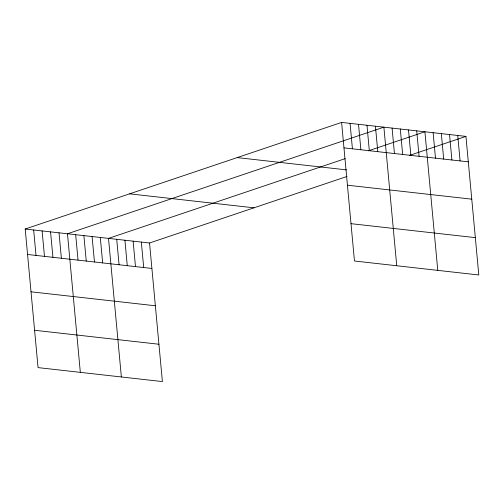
<?xml version="1.0" encoding="UTF-8"?>
<svg xmlns="http://www.w3.org/2000/svg" width="504" height="504" viewBox="0 0 504 504"><rect width="100%" height="100%" fill="white"/><g stroke="black" fill="none" stroke-linecap="round" stroke-linejoin="round"><path stroke-width="0.76" d="M347.048 176.45L149.537 242.997L162.395 381.585L38.058 367.611L25.2 229.018L341.605 122.415L465.942 136.389L478.8 274.982L354.463 261.003L341.605 122.415M345.152 158.653L108.505 238.386L121.363 376.973M368.355 150.835L424.91 131.777L437.768 270.371M409.387 155.446L465.942 136.389M343.967 147.867L468.304 161.841M237.195 157.595L346.607 169.892M347.432 185.201L471.769 199.174M129.616 193.838L253.953 207.818M350.998 223.669L475.335 237.642M25.2 229.018L149.537 242.997M27.562 254.47L151.899 268.443M31.021 291.803L155.358 305.777M34.593 330.271L158.93 344.245M457.739 135.469L460.095 160.915M449.53 134.549L451.893 159.995M441.328 133.623L443.684 159.069M433.119 132.703L435.481 158.149M416.707 130.857L419.07 156.303M408.498 129.938L410.861 155.383M400.296 129.011L402.652 154.457M392.087 128.092L394.449 153.537M396.736 265.759L383.884 127.165L67.473 233.774L80.331 372.361M375.43 126.221L377.786 151.666M366.975 125.269L369.331 150.715M358.52 124.318L360.877 149.764M350.06 123.367L352.422 148.812M141.328 242.071L143.69 267.517M133.125 241.151L135.482 266.597M124.916 240.225L127.279 265.677M116.714 239.306L119.07 264.751M100.296 237.46L102.658 262.912M92.093 236.54L94.456 261.986M83.885 235.614L86.247 261.066M75.682 234.694L78.038 260.14M59.018 232.823L61.381 258.269M50.564 231.871L52.926 257.317M42.109 230.92L44.472 256.366M33.655 229.969L36.017 255.421"/></g></svg>
